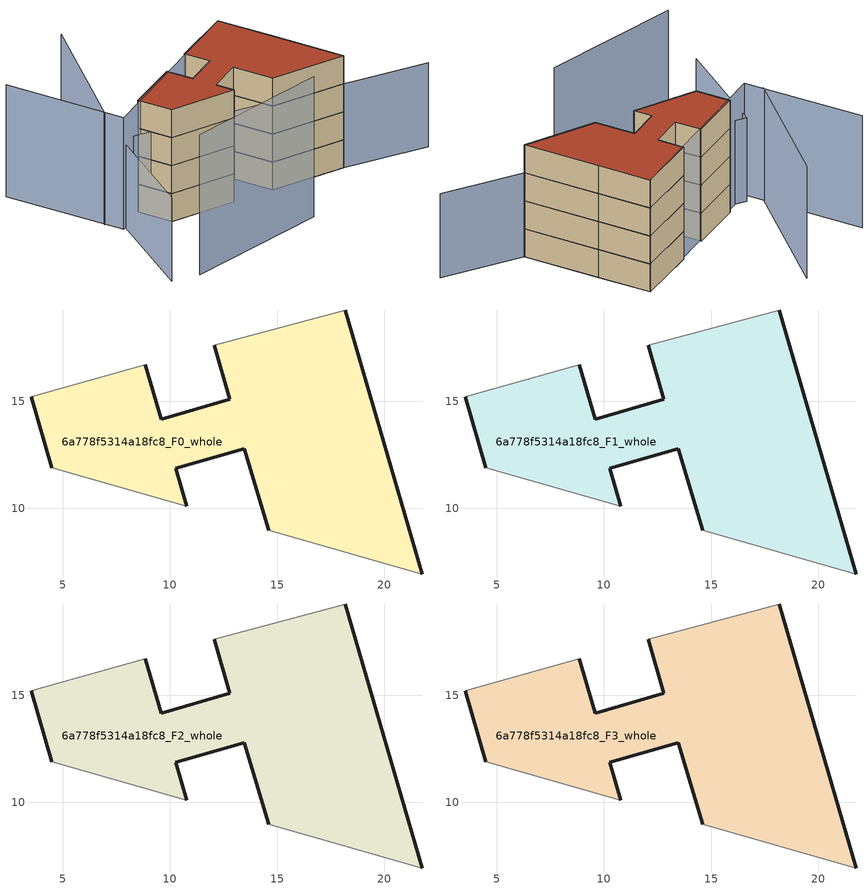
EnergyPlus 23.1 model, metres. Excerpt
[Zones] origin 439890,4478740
6a778f5314a18fc8_F0_whole
 floor ground (EU_floor_Construction): 21.77,6.94 19.64,14.21 18.17,19.26 12.07,17.61 12.8,15.08 9.59,14.15 8.84,16.71 3.52,15.21 4.48,11.88 10.78,10.1 10.27,11.88 13.48,12.79 14.61,8.98 z0
 wall outside (EU_wall_Construction): 14.61,8.98 13.48,12.79 10.27,11.88 10.78,10.1 / 4.48,11.88 3.52,15.21 / 8.84,16.71 9.59,14.15 12.8,15.08 12.07,17.61 / 18.17,19.26 19.64,14.21 21.77,6.94 z0:3
 wall adiabatic (EU_wall_Construction): 10.78,10.1 4.48,11.88 / 3.52,15.21 8.84,16.71 / 12.07,17.61 18.17,19.26 / 21.77,6.94 14.61,8.98 z0:3
6a778f5314a18fc8_F1_whole
 floor to 6a778f5314a18fc8_F0_whole (EU_floor_Construction): 21.77,6.94 19.64,14.21 18.17,19.26 12.07,17.61 12.8,15.08 9.59,14.15 8.84,16.71 3.52,15.21 4.48,11.88 10.78,10.1 10.27,11.88 13.48,12.79 14.61,8.98 z3
 wall outside (EU_wall_Construction): 14.61,8.98 13.48,12.79 10.27,11.88 10.78,10.1 / 4.48,11.88 3.52,15.21 / 8.84,16.71 9.59,14.15 12.8,15.08 12.07,17.61 / 18.17,19.26 19.64,14.21 21.77,6.94 z3:6
 wall adiabatic (EU_wall_Construction): 10.78,10.1 4.48,11.88 / 3.52,15.21 8.84,16.71 / 12.07,17.61 18.17,19.26 / 21.77,6.94 14.61,8.98 z3:6
6a778f5314a18fc8_F2_whole
 floor to 6a778f5314a18fc8_F1_whole (EU_floor_Construction): 21.77,6.94 19.64,14.21 18.17,19.26 12.07,17.61 12.8,15.08 9.59,14.15 8.84,16.71 3.52,15.21 4.48,11.88 10.78,10.1 10.27,11.88 13.48,12.79 14.61,8.98 z6
 wall outside (EU_wall_Construction): 14.61,8.98 13.48,12.79 10.27,11.88 10.78,10.1 / 4.48,11.88 3.52,15.21 / 8.84,16.71 9.59,14.15 12.8,15.08 12.07,17.61 / 18.17,19.26 19.64,14.21 21.77,6.94 z6:9
 wall adiabatic (EU_wall_Construction): 10.78,10.1 4.48,11.88 / 3.52,15.21 8.84,16.71 / 12.07,17.61 18.17,19.26 / 21.77,6.94 14.61,8.98 z6:9
6a778f5314a18fc8_F3_whole
 floor to 6a778f5314a18fc8_F2_whole (EU_floor_Construction): 21.77,6.94 19.64,14.21 18.17,19.26 12.07,17.61 12.8,15.08 9.59,14.15 8.84,16.71 3.52,15.21 4.48,11.88 10.78,10.1 10.27,11.88 13.48,12.79 14.61,8.98 z9
 wall outside (EU_wall_Construction): 14.61,8.98 13.48,12.79 10.27,11.88 10.78,10.1 / 4.48,11.88 3.52,15.21 / 8.84,16.71 9.59,14.15 12.8,15.08 12.07,17.61 / 18.17,19.26 19.64,14.21 21.77,6.94 z9:12
 wall adiabatic (EU_wall_Construction): 10.78,10.1 4.48,11.88 / 3.52,15.21 8.84,16.71 / 12.07,17.61 18.17,19.26 / 21.77,6.94 14.61,8.98 z9:12
 roof outside (EU_roof_Construction): 18.17,19.26 19.64,14.21 21.77,6.94 14.61,8.98 13.48,12.79 10.27,11.88 10.78,10.1 4.48,11.88 3.52,15.21 8.84,16.71 9.59,14.15 12.8,15.08 12.07,17.61 z12
shading: -0.21,3.94 13.95,3.22 z0:15; -2.8,4.95 1.16,15.03 / 1.16,15.03 29.59,3.87 z0:9; 18.17,19.26 0.54,14.11 / 0.54,14.11 -2.83,25.64 / 6.75,27.87 -0.13,15.9 z0:12
[Building]
EU S2 Campaign: North Axis=0; Terrain=City; Solar Distribution=FullExterior
[Site:Location]
Madrid: Latitude=40.5; Longitude=-3.5; Time Zone=1; Elevation=609
[SizingPeriod:WeatherFileDays]
AnnualSizingPeriod: Begin Month=1; Begin Day of Month=1; End Month=12; End Day of Month=31; Day of Week for Start Day=Monday; Use Weather File Daylight Saving Period=No; Use Weather File Rain and Snow Indicators=No
[MATERIAL]
EU_InternalMass_Material: Roughness=MediumRough; Thickness=0.1; Conductivity=1; Density=1800; Specific Heat=900; Thermal Absorptance=0.9; Solar Absorptance=0.7; Visible Absorptance=0.7
[MATERIAL:NOMASS] Roughness=MediumRough; Thermal Absorptance=0.9; Solar Absorptance=0.7; Visible Absorptance=0.7
Name | Thermal Resistance
EU_wall_NoMass | 0.419739
EU_roof_NoMass | 0.352165
EU_floor_NoMass | 0.608284
[CONSTRUCTION]
EU_wall_Construction: EU_wall_NoMass
EU_roof_Construction: EU_roof_NoMass
EU_floor_Construction: EU_floor_NoMass
EU_InternalMass_Construction: EU_InternalMass_Material
[ZONE] Type=1; Multiplier=1; Ceiling Height=autocalculate; Volume=316.558; Floor Area=autocalculate; Part of Total Floor Area=Yes
6a778f5314a18fc8_F0_whole; 6a778f5314a18fc8_F1_whole; 6a778f5314a18fc8_F2_whole; 6a778f5314a18fc8_F3_whole
[INTERNALMASS] Construction=EU_InternalMass_Construction; Surface Area=105.514
Name | Zone or ZoneList
6a778f5314a18fc8_F0_whole_EU_InternalMass | 6a778f5314a18fc8_F0_whole
6a778f5314a18fc8_F1_whole_EU_InternalMass | 6a778f5314a18fc8_F1_whole
6a778f5314a18fc8_F2_whole_EU_InternalMass | 6a778f5314a18fc8_F2_whole
6a778f5314a18fc8_F3_whole_EU_InternalMass | 6a778f5314a18fc8_F3_whole
[OTHEREQUIPMENT] Fuel Type=Electricity; Design Level Calculation Method=Watts/Area; Power per Zone Floor Area=1; Fraction Latent=0; Fraction Radiant=0; Fraction Lost=0; Carbon Dioxide Generation Rate=0; EndUse Subcategory=EU_Step8_InternalGains
Name | Zone or ZoneList or Space or SpaceList | Schedule
EU_Step8_InternalGain_6a778f5314a18fc8_F0_whole_f000 | 6a778f5314a18fc8_F0_whole | EU_Step8_GainSchedule_6a778f5314a18fc8_F0_whole_f000
EU_Step8_InternalGain_6a778f5314a18fc8_F1_whole_f000 | 6a778f5314a18fc8_F1_whole | EU_Step8_GainSchedule_6a778f5314a18fc8_F1_whole_f000
EU_Step8_InternalGain_6a778f5314a18fc8_F2_whole_f000 | 6a778f5314a18fc8_F2_whole | EU_Step8_GainSchedule_6a778f5314a18fc8_F2_whole_f000
EU_Step8_InternalGain_6a778f5314a18fc8_F3_whole_f000 | 6a778f5314a18fc8_F3_whole | EU_Step8_GainSchedule_6a778f5314a18fc8_F3_whole_f000
[ZONEVENTILATION:DESIGNFLOWRATE] Schedule=EU_AlwaysOn; Design Flow Rate Calculation Method=AirChanges/Hour; Air Changes per Hour=0.703302; Ventilation Type=Natural; Fan Pressure Rise=0; Fan Total Efficiency=1; Constant Term Coefficient=1; Temperature Term Coefficient=0; Velocity Term Coefficient=0; Velocity Squared Term Coefficient=0; Minimum Indoor Temperature=-100; Maximum Indoor Temperature=100; Delta Temperature=-100; Minimum Outdoor Temperature=-100; Maximum Outdoor Temperature=100; Maximum Wind Speed=40
Name | Zone or ZoneList or Space or SpaceList
EU_ConstantAir_6a778f5314a18fc8_F0_whole | 6a778f5314a18fc8_F0_whole
EU_ConstantAir_6a778f5314a18fc8_F1_whole | 6a778f5314a18fc8_F1_whole
EU_ConstantAir_6a778f5314a18fc8_F2_whole | 6a778f5314a18fc8_F2_whole
EU_ConstantAir_6a778f5314a18fc8_F3_whole | 6a778f5314a18fc8_F3_whole
[HVACTEMPLATE:THERMOSTAT] Constant Heating Setpoint=20; Constant Cooling Setpoint=50
EU_HeatOnly_6a778f5314a18fc8_F0_whole; EU_HeatOnly_6a778f5314a18fc8_F1_whole; EU_HeatOnly_6a778f5314a18fc8_F2_whole; EU_HeatOnly_6a778f5314a18fc8_F3_whole
[HVACTEMPLATE:ZONE:IDEALLOADSAIRSYSTEM] System Availability Schedule=EU_AlwaysOn; Maximum Heating Supply Air Temperature=50; Minimum Cooling Supply Air Temperature=13; Maximum Heating Supply Air Humidity Ratio=0.0156; Minimum Cooling Supply Air Humidity Ratio=0.0077; Heating Limit=NoLimit; Cooling Limit=NoLimit; Heating Availability Schedule=EU_AlwaysOn; Cooling Availability Schedule=EU_CoolingOff; Dehumidification Control Type=ConstantSensibleHeatRatio; Cooling Sensible Heat Ratio=0.7; Dehumidification Setpoint=60; Humidification Control Type=None; Humidification Setpoint=30; Outdoor Air Method=None; Outdoor Air Flow Rate per Person=0.00944; Outdoor Air Flow Rate per Zone Floor Area=0; Outdoor Air Flow Rate per Zone=0; Demand Controlled Ventilation Type=None; Outdoor Air Economizer Type=NoEconomizer; Heat Recovery Type=None; Sensible Heat Recovery Effectiveness=0.7; Latent Heat Recovery Effectiveness=0.65
Name | Template Thermostat
6a778f5314a18fc8_F0_whole | EU_HeatOnly_6a778f5314a18fc8_F0_whole
6a778f5314a18fc8_F1_whole | EU_HeatOnly_6a778f5314a18fc8_F1_whole
6a778f5314a18fc8_F2_whole | EU_HeatOnly_6a778f5314a18fc8_F2_whole
6a778f5314a18fc8_F3_whole | EU_HeatOnly_6a778f5314a18fc8_F3_whole
[SIZING:ZONE] Zone Cooling Design Supply Air Temperature Input Method=SupplyAirTemperature; Zone Cooling Design Supply Air Temperature=13; Zone Heating Design Supply Air Temperature Input Method=SupplyAirTemperature; Zone Heating Design Supply Air Temperature=50; Zone Cooling Design Supply Air Humidity Ratio=0.008; Zone Heating Design Supply Air Humidity Ratio=0.008; Cooling Design Air Flow Method=DesignDay; Cooling Design Air Flow Rate=0; Cooling Minimum Air Flow per Zone Floor Area=0.000762; Cooling Minimum Air Flow=0; Cooling Minimum Air Flow Fraction=0.2; Heating Design Air Flow Method=DesignDay; Heating Design Air Flow Rate=0; Heating Maximum Air Flow per Zone Floor Area=0.002032; Heating Maximum Air Flow=0.141576; Heating Maximum Air Flow Fraction=0.3; Account for Dedicated Outdoor Air System=No; Dedicated Outdoor Air System Control Strategy=NeutralSupplyAir; Dedicated Outdoor Air Low Setpoint Temperature for Design=autosize; Dedicated Outdoor Air High Setpoint Temperature for Design=autosize; Zone Load Sizing Method=Sensible Load Only No Latent Load; Zone Latent Cooling Design Supply Air Humidity Ratio Input Method=HumidityRatioDifference; Zone Cooling Design Supply Air Humidity Ratio Difference=0.005; Zone Latent Heating Design Supply Air Humidity Ratio Input Method=HumidityRatioDifference; Zone Humidification Design Supply Air Humidity Ratio Difference=0.005
6a778f5314a18fc8_F0_whole; 6a778f5314a18fc8_F1_whole; 6a778f5314a18fc8_F2_whole; 6a778f5314a18fc8_F3_whole
[SCHEDULE:CONSTANT]
Name | Hourly Value
EU_AlwaysOn | 1
EU_CoolingOff | 0
[SCHEDULE:FILE] Column Number=1; Rows to Skip at Top=0; Number of Hours of Data=8760; Column Separator=Comma; Interpolate to Timestep=No; Minutes per Item=60; Adjust Schedule for Daylight Savings=Yes
Name | File
EU_Step8_GainSchedule_6a778f5314a18fc8_F0_whole_f000 | ../../schedules/6a778f5314a18fc8/6a778f5314a18fc8_F0_whole_f000_gain.csv
EU_Step8_GainSchedule_6a778f5314a18fc8_F1_whole_f000 | ../../schedules/6a778f5314a18fc8/6a778f5314a18fc8_F1_whole_f000_gain.csv
EU_Step8_GainSchedule_6a778f5314a18fc8_F2_whole_f000 | ../../schedules/6a778f5314a18fc8/6a778f5314a18fc8_F2_whole_f000_gain.csv
EU_Step8_GainSchedule_6a778f5314a18fc8_F3_whole_f000 | ../../schedules/6a778f5314a18fc8/6a778f5314a18fc8_F3_whole_f000_gain.csv
